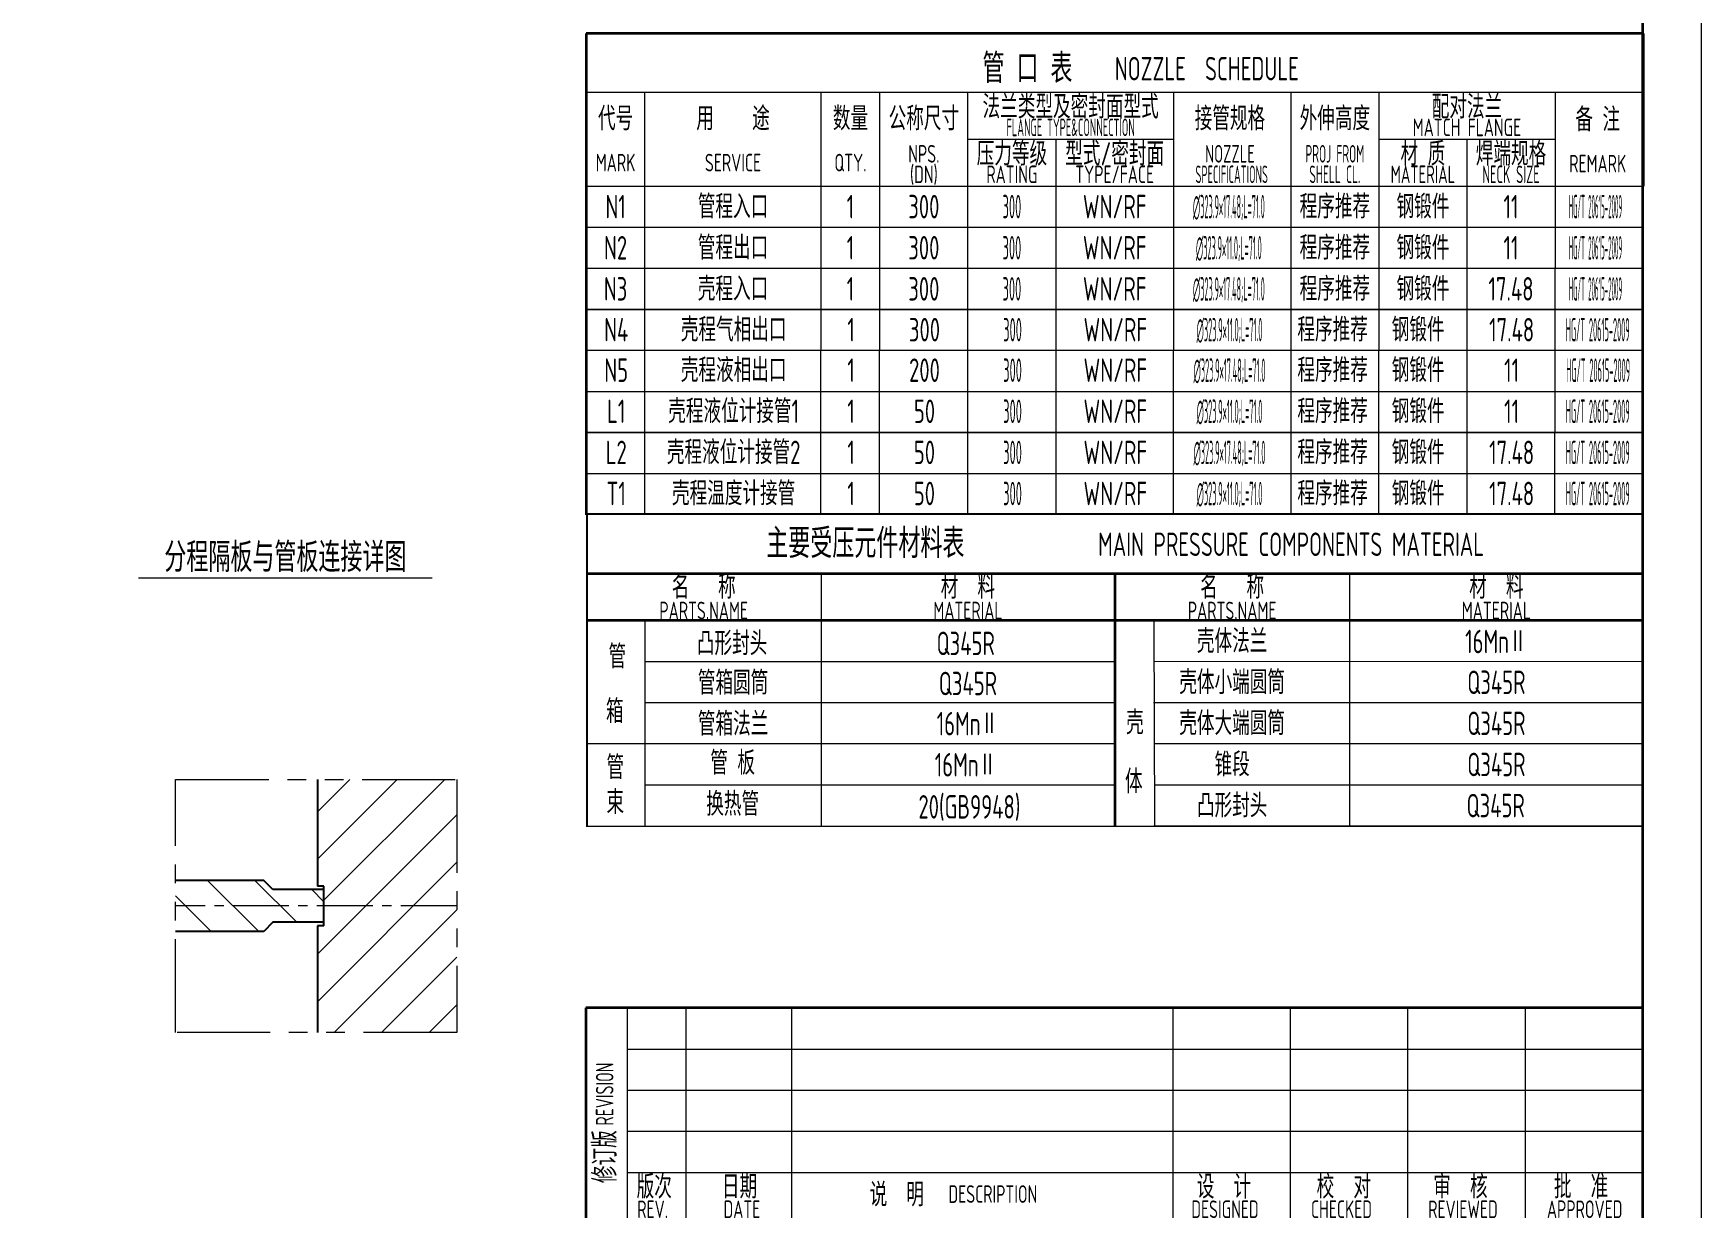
# Model space of a CAD drawing. Header units: millimetres. Extents: x 5765 to 6606, y -201 to 393.
# Drawn here: x 6321.9 to 6606, y -90.5 to 109.4 of the extents above; entities that cross this region are included whole.
import ezdxf
from ezdxf.enums import TextEntityAlignment as Align

# ---------------------------------------------------------------- set-up
doc = ezdxf.new("R2010")
doc.units = ezdxf.units.MM
doc.linetypes.add('CENTER2', pattern=[28.575, 19.05, -3.175, 3.175, -3.175])
doc.linetypes.add('PHANTOM2', pattern=[31.75, 15.875, -3.175, 3.175, -3.175, 3.175, -3.175])
for name, color, linetype, lineweight in [('1粗实线', 7, 'Continuous', 35), ('2细实线', 3, 'Continuous', 13), ('3中心线', 1, 'CENTER2', 13), ('5双点划线', 2, 'PHANTOM2', 13), ('6剖面线', 6, 'Continuous', 13), ('7文本', 2, 'Continuous', 13), ('9图表', 4, 'Continuous', 13)]:
    doc.layers.add(name, color=color, linetype=linetype, lineweight=lineweight)
doc.styles.add('lanpec', font='bpec_e.shx', dxfattribs={"width": 0.75, "bigfont": 'hztxt.shx'})

# ---------------------------------------------------------------- blocks, each defined once
blk = doc.blocks.new('修订栏')
at = {"layer": '1粗实线'}
for p, q in [((470.95, 1959.85), (470.95, 1923.85)), ((650.95, 1959.85), (470.95, 1959.85)), ((650.95, 1923.85), (650.95, 1959.85)), ((470.95, 1923.85), (650.95, 1923.85))]:
    blk.add_line(p, q, dxfattribs=at)
at = {"layer": '9图表'}
for p, q in [((470.95, 1959.85), (650.95, 1959.85)), ((470.95, 1959.85), (470.95, 1923.85)), ((470.95, 1959.85), (470.95, 1923.85)), ((650.95, 1959.85), (470.95, 1959.85)), ((477.95, 1959.85), (477.95, 1923.85)), ((487.95, 1959.85), (487.95, 1923.85)), ((505.95, 1959.85), (505.95, 1923.85)), ((570.95, 1923.85), (570.95, 1959.85)), ((590.95, 1923.85), (590.95, 1959.85)), ((610.95, 1923.85), (610.95, 1959.85)), ((630.95, 1923.85), (630.95, 1959.85)), ((650.95, 1959.85), (650.95, 1923.85)), ((650.95, 1923.85), (650.95, 1959.85)), ((478, 1952.85), (650.95, 1952.85)), ((478, 1945.85), (650.95, 1945.85)), ((478, 1938.85), (650.95, 1938.85)), ((478, 1931.85), (650.95, 1931.85)), ((470.95, 1923.85), (650.95, 1923.85)), ((470.95, 1923.85), (650.95, 1923.85))]:
    blk.add_line(p, q, dxfattribs=at)
at = {"layer": '7文本', "color": 4, "style": 'lanpec', "width": 0.75}
for s, height, p in [('REVISION', 3, (475.65, 1939.81)), ('修订版', 4, (476.21, 1930.02))]:
    blk.add_text(s, height=height, rotation=90, dxfattribs=at).set_placement(p)
for s, height, p in [('版次', 4, (479.59, 1927.4)), ('日期', 4, (494.11, 1927.4)), ('说  明', 4, (519.28, 1926.06)), ('DESCRIPTION', 3, (532.7, 1926.66)), ('设  计', 4, (574.99, 1927.4)), ('校  对', 4, (595.4, 1927.4)), ('审  核', 4, (615.27, 1927.4)), ('批  准', 4, (635.81, 1927.4)), ('REV.', 3, (479.69, 1924.07)), ('DATE', 3, (494.39, 1924.07)), ('DESIGNED', 3, (574.06, 1924.07)), ('CHECKED', 3, (594.44, 1924.07)), ('REVIEWED', 3, (614.4, 1924.07)), ('APPROVED', 3, (634.62, 1924.07))]:
    blk.add_text(s, height=height, dxfattribs=at).set_placement(p)
blk = doc.blocks.new('A1')
at = {"layer": '1粗实线'}
blk.add_lwpolyline([(-816, 10), (-10, 10), (-10, 584), (-816, 584)], close=True, dxfattribs=at)
at = {"layer": '9图表'}
blk.add_lwpolyline([(-841, 0), (0, 0), (0, 594), (-841, 594)], close=True, dxfattribs=at)
blk = doc.blocks.new('管口表表头')
at = {"layer": '1粗实线'}
for p, q in [((-180, 0), (-180, -26)), ((0, 0), (-180, 0)), ((0, 0), (0, -26))]:
    blk.add_line(p, q, dxfattribs=at)
at = {"layer": '9图表'}
for p, q in [((-180, -10), (0, -10)), ((-180, -10), (0, -10)), ((-180, -26), (0, -26))]:
    blk.add_line(p, q, dxfattribs=at)
at = {"layer": '9图表', "color": 4}
for p, q in [((-170, -26), (-170, -10)), ((-140, -26), (-140, -10)), ((-130, -26), (-130, -10)), ((-115, -26), (-115, -10)), ((-80, -10), (-80, -26)), ((-60, -10), (-60, -26)), ((-45, -10), (-45, -26)), ((-15, -10), (-15, -26)), ((-115, -18), (-80, -18)), ((-100, -18), (-100, -26)), ((-45, -18), (-15, -18)), ((-30, -18), (-30, -26))]:
    blk.add_line(p, q, dxfattribs=at)
at = {"layer": '7文本', "color": 4, "style": 'lanpec', "width": 0.75}
for s, height, p in [('管 口 表', 5, (-112.51, -8.44)), ('NOZZLE  SCHEDULE', 4, (-89.97, -8))]:
    blk.add_text(s, height=height, dxfattribs=at).set_placement(p)
at = {"layer": '7文本', "color": 4, "style": 'lanpec'}
for s, height, width, p in [('法兰类型及密封面型式', 4, 0.75, (-97.5, -12.5)), ('配对法兰', 4, 0.75, (-30, -12.5)), ('代号', 4, 0.75, (-175, -14.5)), ('用    途', 4, 0.75, (-155, -14.5)), ('数量', 4, 0.75, (-135, -14.5)), ('公称尺寸', 4, 0.75, (-122.5, -14.5)), ('接管规格', 4, 0.75, (-70.37, -14.5)), ('外伸高度', 4, 0.75, (-52.5, -14.5)), ('备 注', 4, 0.75, (-7.73, -14.67)), ('FLANGE TYPE&CONNECTION', 3, 0.5, (-97.5, -16)), ('MATCH FLANGE', 3, 0.75, (-30, -16)), ('NPS.', 3, 0.75, (-122.5, -20.5)), ('压力等级', 4, 0.75, (-107.5, -20.5)), ('型式/密封面', 4, 0.75, (-90, -20.5)), ('NOZZLE', 3, 0.7, (-70.37, -20.5)), ('PROJ FROM', 3, 0.55, (-52.5, -20.5)), ('材 质', 4, 0.75, (-37.5, -20.5)), ('焊端规格', 4, 0.75, (-22.5, -20.5)), ('MARK', 3, 0.75, (-175, -22)), ('SERVICE', 3, 0.75, (-155, -22)), ('QTY.', 3, 0.75, (-135, -22)), ('(DN)', 3, 0.75, (-122.5, -24)), ('RATING', 3, 0.75, (-107.5, -24)), ('TYPE/FACE', 3, 0.75, (-90, -24)), ('SPECIFICATIONS', 3, 0.5, (-70.07, -24)), ('SHELL CL.', 3, 0.55, (-52.5, -24)), ('MATERIAL', 3, 0.7, (-37.5, -24)), ('NECK SIZE', 3, 0.6, (-22.5, -24)), ('REMARK', 3, 0.75, (-7.73, -22.17))]:
    blk.add_text(s, height=height, dxfattribs=dict(at, width=width)).set_placement(p, align=Align.MIDDLE_CENTER)
blk = doc.blocks.new('*U40')
at = {"layer": '2细实线'}
blk.add_line((-25, 0), (25, 0), dxfattribs=at)
at = {"layer": '7文本', "style": 'lanpec', "width": 0.75}
for tag, height, p in [('节点图名称', 5, (0, 3.5)), ('比例', 4, (0, -3.25))]:
    blk.add_attdef(tag, text='', height=height, dxfattribs=at).set_placement(p, align=Align.MIDDLE_CENTER)

msp = doc.modelspace()

# ---------------------------------------------------------------- hatches: boundary and pattern name
at = {"layer": '6剖面线'}
h = msp.add_hatch(dxfattribs=at)
h.set_pattern_fill('ANSI31', color=256, scale=1.8, angle=180, style=0)
h.set_pattern_definition([(225, (5171.039, 1218.459), (4.041115, -4.041115), [])])
h.paths.add_polyline_path([(6379.596, -50.602), (6373.971, -50.602)], flags=16)
h.paths.add_polyline_path([(6370.274, -42.521), (6370.274, -60.699), (6394.007, -60.699), (6394.007, -39.161), (6371.394, -39.161), (6371.394, -42.521)])
h.paths.add_polyline_path([(6370.274, -17.623), (6370.274, -35.801), (6371.394, -35.801), (6371.394, -39.161), (6394.007, -39.161), (6394.007, -17.623)])
at = {"layer": '6剖面线', "ltscale": 0.5}
h = msp.add_hatch(dxfattribs=at)
h.set_pattern_fill('ANSI31', color=256, scale=1.8, angle=90, style=0)
h.set_pattern_definition([(135, (5171.039, 1218.459), (-4.041115, -4.041115), [])])
h.paths.add_polyline_path([(6371.394, -39.161), (6371.394, -36.384), (6367.292, -36.384), (6367.292, -39.161)])
h.paths.add_polyline_path([(6367.292, -39.161), (6367.292, -41.939), (6371.394, -41.939), (6371.394, -39.161)])
h.paths.add_polyline_path([(6361.128, -34.801), (6346.126, -34.801), (6346.126, -39.161), (6367.292, -39.161), (6367.292, -36.384), (6362.71, -36.384)])
h.paths.add_polyline_path([(6346.126, -43.521), (6361.128, -43.521), (6362.71, -41.939), (6367.292, -41.939), (6367.292, -39.161), (6346.126, -39.161)])

# ---------------------------------------------------------------- linework, layer by layer
for p, q in [((6416.17, 27.616), (6596.138, 27.616)), ((6416.17, 27.616), (6416.17, -25.554)), ((6370.274, -17.623), (6370.274, -35.801)), ((6361.128, -34.801), (6346.126, -34.801)), ((6362.71, -36.384), (6361.128, -34.801)), ((6371.394, -36.384), (6362.71, -36.384)), ((6371.394, -35.801), (6370.274, -35.801)), ((6371.394, -42.521), (6371.394, -35.801)), ((6362.71, -41.939), (6361.128, -43.521)), ((6371.394, -41.939), (6362.71, -41.939)), ((6370.274, -42.521), (6370.274, -60.699)), ((6371.394, -42.521), (6370.274, -42.521)), ((6361.128, -43.521), (6346.126, -43.521))]:
    msp.add_line(p, q)
at = {"layer": '1粗实线'}
for p, q in [((6416.062, 109.422), (6416.06, 27.466)), ((6416.07, 17.43), (6596.07, 17.43)), ((6506.07, 17.43), (6506.07, -25.554)), ((6596.07, 9.43), (6416.07, 9.43)), ((6596.007, -88.537), (6596.007, -52.537))]:
    msp.add_line(p, q, dxfattribs=at)
at = {"layer": '3中心线', "ltscale": 0.5}
msp.add_line((6394.007, -39.161), (6346.126, -39.161), dxfattribs=at)
at = {"layer": '5双点划线'}
for p, q in [((6346.126, -17.623), (6394.007, -17.623)), ((6346.126, -60.699), (6346.126, -17.623)), ((6394.007, -17.623), (6394.007, -60.699)), ((6394.007, -60.699), (6346.126, -60.699))]:
    msp.add_line(p, q, dxfattribs=at)
at = {"layer": '9图表'}
for p, q in [((6426.067, 27.466), (6426.062, 83.422)), ((6456.024, 27.466), (6456.062, 83.422)), ((6466.03, 27.466), (6466.062, 83.422)), ((6481.062, 27.466), (6481.062, 83.422)), ((6496.062, 83.422), (6496.062, 27.466)), ((6516.062, 83.422), (6516.018, 27.466)), ((6536.062, 83.422), (6536.055, 27.466)), ((6551.062, 83.422), (6550.994, 27.466)), ((6566.062, 83.313), (6566.048, 27.466)), ((6581.062, 83.313), (6580.988, 27.466)), ((6416.062, 76.422), (6596.062, 76.422)), ((6416.062, 69.422), (6596.062, 69.422)), ((6416.062, 62.422), (6596.062, 62.422)), ((6596.062, 62.422), (6416.062, 62.422)), ((6416.062, 62.422), (6596.062, 62.422)), ((6416.17, 55.466), (6596.17, 55.466)), ((6416.17, 48.466), (6596.17, 48.466)), ((6416.17, 41.466), (6596.17, 41.466)), ((6596.17, 41.466), (6416.17, 41.466)), ((6416.17, 41.466), (6596.17, 41.466)), ((6416.17, 34.466), (6596.17, 34.466)), ((6416.17, 27.616), (6596.17, 27.616)), ((6596.17, 27.616), (6416.17, 27.616)), ((6416.17, 27.616), (6596.17, 27.616)), ((6456.069, 17.43), (6456.069, -11.57)), ((6546.069, 17.43), (6546.069, -25.554)), ((6426.069, 9.43), (6426.069, -11.57)), ((6512.703, 9.336), (6512.819, -25.554)), ((6506.07, 2.43), (6426.069, 2.43)), ((6596.07, 2.43), (6512.683, 2.446)), ((6506.07, -4.57), (6426.069, -4.57)), ((6596.07, -4.57), (6512.683, -4.584)), ((6506.07, -11.57), (6416.17, -11.57)), ((6506.07, -11.57), (6416.17, -11.575)), ((6426.069, -11.574), (6426.069, -25.57)), ((6456.069, -11.573), (6456.069, -25.57)), ((6596.07, -11.57), (6512.753, -11.564)), ((6506.07, -18.57), (6426.069, -18.57)), ((6506.07, -18.57), (6426.069, -18.57)), ((6596.07, -18.57), (6512.796, -18.57)), ((6596.07, -18.57), (6512.796, -18.57)), ((6596.07, -25.57), (6512.743, -25.554))]:
    msp.add_line(p, q, dxfattribs=at)
at = {"layer": '9图表', "color": 4}
msp.add_line((6416.07, -25.554), (6595.97, -25.554), dxfattribs=at)

# ---------------------------------------------------------------- block references
msp.add_blockref('*U40', (6364.83, 16.71)).add_auto_attribs({'节点图名称': '分程隔板与管板连接详图'})
at = {"layer": '2细实线'}
for name, p in [('A1', (6606.028, -200.559)), ('管口表表头', (6596.062, 109.422)), ('管口表表头', (6596.062, 109.422))]:
    msp.add_blockref(name, p, dxfattribs=at)
at = {"layer": '7文本'}
msp.add_blockref('修订栏', (5945.057, -2016.384), dxfattribs=at)

# ---------------------------------------------------------------- texts
at = {"layer": '7文本', "style": 'lanpec'}
for s, width, p in [('N1', 0.75, (6421.062, 79.922)), ('管程入口', 0.75, (6441.062, 79.922)), ('1', 0.75, (6461.062, 79.922)), ('300', 0.75, (6473.562, 79.922)), ('300', 0.45, (6488.562, 79.922)), ('WN/RF', 0.75, (6506.062, 79.922)), ('∅323.9×17.48;L=71.0', 0.3, (6525.508, 79.922)), ('程序推荐', 0.75, (6543.562, 79.922)), ('钢锻件', 0.75, (6558.562, 79.922)), ('11', 0.75, (6573.562, 79.922)), ('HG/T 20615-2009', 0.2, (6587.948, 79.922)), ('N2', 0.75, (6421.062, 72.922)), ('管程出口', 0.75, (6441.062, 72.922)), ('1', 0.75, (6461.062, 72.922)), ('300', 0.75, (6473.562, 72.922)), ('300', 0.45, (6488.562, 72.922)), ('WN/RF', 0.75, (6506.062, 72.922)), ('∅323.9×11.0;L=71.0', 0.3, (6525.508, 72.922)), ('程序推荐', 0.75, (6543.562, 72.922)), ('钢锻件', 0.75, (6558.562, 72.922)), ('11', 0.75, (6573.562, 72.922)), ('HG/T 20615-2009', 0.2, (6587.948, 72.922)), ('壳程入口', 0.75, (6441.062, 65.922)), ('程序推荐', 0.75, (6543.562, 65.922)), ('钢锻件', 0.75, (6558.562, 65.922)), ('N3', 0.75, (6421.062, 65.922)), ('1', 0.75, (6461.062, 65.922)), ('300', 0.75, (6473.562, 65.922)), ('300', 0.45, (6488.562, 65.922)), ('WN/RF', 0.75, (6506.062, 65.922)), ('∅323.9×17.48;L=71.0', 0.3, (6525.508, 65.922)), ('17.48', 0.75, (6573.562, 65.922)), ('HG/T 20615-2009', 0.2, (6587.948, 65.922)), ('N4', 0.75, (6421.17, 58.966)), ('壳程气相出口', 0.75, (6441.17, 58.966)), ('1', 0.75, (6461.17, 58.966)), ('300', 0.75, (6473.67, 58.966)), ('300', 0.45, (6488.67, 58.966)), ('WN/RF', 0.75, (6506.17, 58.966)), ('∅323.9×11.0;L=71.0', 0.3, (6525.617, 58.966)), ('程序推荐', 0.75, (6543.18, 58.966)), ('钢锻件', 0.75, (6557.75, 58.966)), ('17.48', 0.75, (6573.67, 58.966)), ('HG/T 20615-2009', 0.3, (6588.337, 58.966)), ('N5', 0.75, (6421.17, 52.074)), ('壳程液相出口', 0.75, (6441.17, 52.074)), ('1', 0.75, (6461.17, 52.074)), ('200', 0.75, (6473.67, 52.074)), ('300', 0.45, (6488.67, 52.074)), ('WN/RF', 0.75, (6506.17, 52.074)), ('∅323.9×17.48;L=71.0', 0.3, (6525.617, 52.074)), ('程序推荐', 0.75, (6543.18, 52.074)), ('钢锻件', 0.75, (6557.75, 52.074)), ('11', 0.75, (6573.67, 52.074)), ('HG/T 20615-2009', 0.3, (6588.407, 52.074)), ('L1', 0.75, (6421.17, 45.074)), ('壳程液位计接管1', 0.75, (6441.17, 45.074)), ('1', 0.75, (6461.17, 45.074)), ('50', 0.75, (6473.67, 45.074)), ('300', 0.45, (6488.67, 45.074)), ('WN/RF', 0.75, (6506.17, 45.074)), ('∅323.9×11.0;L=71.0', 0.3, (6525.617, 45.074)), ('程序推荐', 0.75, (6543.18, 45.074)), ('钢锻件', 0.75, (6557.75, 45.074)), ('11', 0.75, (6573.67, 45.074)), ('HG/T 20615-2009', 0.3, (6588.337, 45.074)), ('L2', 0.75, (6421.17, 38.074)), ('壳程液位计接管2', 0.75, (6441.17, 38.074)), ('1', 0.75, (6461.17, 38.074)), ('50', 0.75, (6473.663, 38.074)), ('300', 0.45, (6488.67, 38.074)), ('WN/RF', 0.75, (6506.17, 38.074)), ('∅323.9×17.48;L=71.0', 0.3, (6525.617, 38.074)), ('程序推荐', 0.75, (6543.18, 38.074)), ('钢锻件', 0.75, (6557.75, 38.074)), ('17.48', 0.75, (6573.67, 38.074)), ('HG/T 20615-2009', 0.3, (6588.337, 38.074)), ('T1', 0.75, (6421.17, 31.074)), ('壳程温度计接管', 0.75, (6441.17, 31.074)), ('1', 0.75, (6461.17, 31.074)), ('50', 0.75, (6473.655, 31.074)), ('300', 0.45, (6488.67, 31.074)), ('WN/RF', 0.75, (6506.17, 31.074)), ('∅323.9×11.0;L=71.0', 0.3, (6525.617, 31.074)), ('程序推荐', 0.75, (6543.18, 31.074)), ('钢锻件', 0.75, (6557.75, 31.074)), ('17.48', 0.75, (6573.67, 31.074)), ('HG/T 20615-2009', 0.3, (6588.337, 31.074)), ('凸形封头', 0.75, (6440.902, 5.548)), ('Q345R', 0.75, (6480.69, 5.548)), ('壳体法兰', 0.75, (6526.07, 5.92)), ('16MnⅡ', 0.75, (6570.989, 5.872)), ('管箱圆筒', 0.75, (6441.068, -1.164)), ('Q345R', 0.75, (6481.069, -1.28)), ('壳体小端圆筒', 0.75, (6526.07, -1.08)), ('Q345R', 0.75, (6571.069, -1.08)), ('壳', 0.75, (6509.513, -7.944)), ('壳体大端圆筒', 0.75, (6526.07, -8.068)), ('管箱法兰', 0.75, (6441.068, -8.164)), ('16MnⅡ', 0.75, (6480.989, -8.118)), ('Q345R', 0.75, (6571.069, -8.068)), ('管 板', 0.75, (6441.003, -14.809)), ('16MnⅡ', 0.75, (6480.659, -15.121)), ('锥段', 0.75, (6526.07, -15.071)), ('Q345R', 0.75, (6571.069, -15.071)), ('体', 0.75, (6509.323, -17.968)), ('换热管', 0.75, (6441.003, -21.809)), ('20(GB9948)', 0.75, (6481.324, -22.283)), ('凸形封头', 0.75, (6526.07, -22.07)), ('Q345R', 0.75, (6570.947, -22.07))]:
    msp.add_text(s, height=4, dxfattribs=dict(at, width=width)).set_placement(p, align=Align.MIDDLE_CENTER)
at = {"layer": '7文本', "color": 4, "style": 'lanpec', "width": 0.75}
for s, height, p in [('主要受压元件材料表', 5, (6463.603, 22.585)), ('MAIN PRESSURE COMPONENTS MATERIAL ', 4, (6536.922, 22.43)), ('名   称', 4, (6436.07, 15.144)), ('材  料', 4, (6481.069, 15.144)), ('名   称', 4, (6526.069, 15.144)), ('材  料', 4, (6571.069, 15.144)), ('PARTS.NAME', 3, (6436.07, 11.144)), ('MATERIAL', 3, (6481.069, 11.144)), ('PARTS.NAME', 3, (6526.069, 11.144)), ('MATERIAL', 3, (6571.069, 11.144))]:
    msp.add_text(s, height=height, dxfattribs=at).set_placement(p, align=Align.MIDDLE_CENTER)
at = {"layer": '7文本', "style": 'lanpec', "width": 0.75}
for s, p in [('管', (6419.859, 1.288)), ('箱', (6419.421, -8.03)), ('管', (6419.51, -17.561)), ('束', (6419.51, -23.514))]:
    msp.add_text(s, height=4, dxfattribs=at).set_placement(p)

doc.saveas('drawing.dxf')
